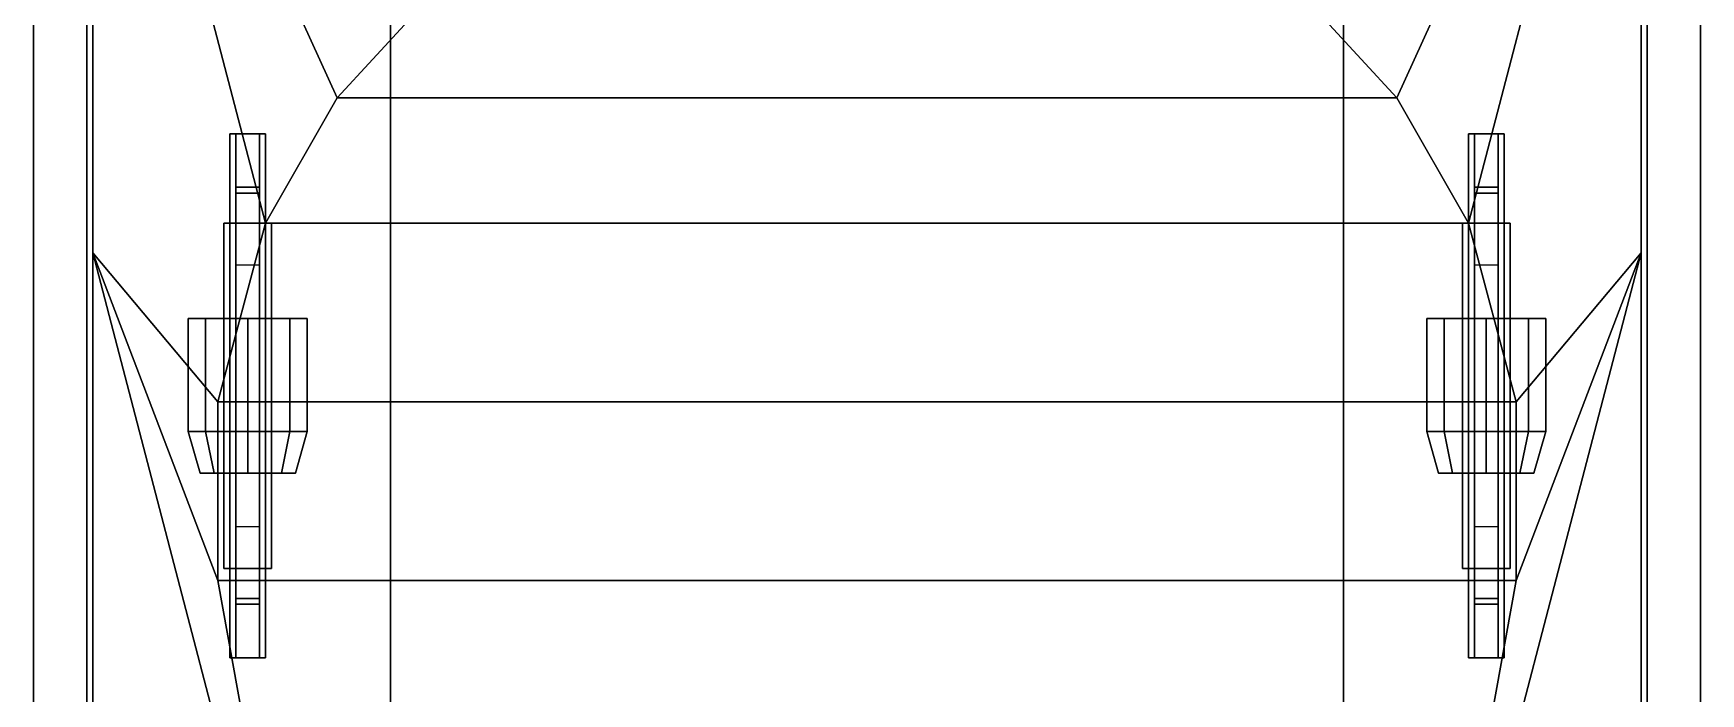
# Model space of a CAD drawing. Extents: x -1.4 to 1.4, y -3.08 to 2.91.
# Drawn here: x -1.4 to 1.4, y -0.35 to 0.758 of the extents above; entities that cross this region are included whole.
import ezdxf

# ---------------------------------------------------------------- set-up
doc = ezdxf.new("R2010")
doc.units = 0
doc.layers.get('0').update_dxf_attribs({"linetype": 'CONTINUOUS'})
doc.layers.add('BOGIE', color=5, linetype='CONTINUOUS')
doc.layers.add('MUDGUARD', color=6, linetype='CONTINUOUS')

msp = doc.modelspace()

# ---------------------------------------------------------------- linework, layer by layer
for points in [[(-1.31, 2.28, 1.11), (-1.31, -2.85, 1.11), (-1.3, -2.75, 1.39), (-1.3, 1.55, 1.78)], [(-0.8, 2.28, 1.11), (-0.8, -2.85, 1.11), (-1.31, -2.85, 1.11), (-1.31, 2.28, 1.11)], [(-0.8, 2.28, 0.44), (-0.8, -2.47, 0.44), (-0.8, -2.47, 1.11), (-0.8, 2.28, 1.11)], [(0.8, 2.28, 0.44), (0.8, -2.47, 0.44), (-0.8, -2.47, 0.44), (-0.8, 2.28, 0.44)], [(0.8, -2.47, 1.11), (0.8, -2.47, 0.44), (0.8, 2.28, 0.44), (0.8, 2.28, 1.11)], [(1.31, 2.28, 1.11), (1.31, -2.85, 1.11), (0.8, -2.85, 1.11), (0.8, 2.28, 1.11)], [(1.3, -2.75, 1.39), (1.31, -2.85, 1.11), (1.31, 2.28, 1.11), (1.3, 1.55, 1.78)], [(-1.3, 1.55, 1.78), (-1.3, -2.75, 1.39), (-1.3, -2.75, 1.39), (-1.3, 0.39, 1.78)], [(-1.3, 1.55, 1.78), (-1.3, 0.39, 1.78), (-1.09, 0.14, 1.78), (-1.01, 0.44, 1.78)], [(-1.3, 1.55, 1.78), (-1.3, 1.55, 1.78), (-1.01, 0.44, 1.78), (-0.89, 0.65, 1.78)], [(-1.3, 1.55, 1.78), (-1.3, 1.55, 1.78), (-0.89, 0.65, 1.78), (-0.77, 0.78, 1.78)], [(0.77, 0.78, 1.78), (0.89, 0.65, 1.78), (1.3, 1.55, 1.78)], [(0.89, 0.65, 1.78), (1.01, 0.44, 1.78), (1.3, 1.55, 1.78)], [(1.01, 0.44, 1.78), (1.09, 0.14, 1.78), (1.3, 0.39, 1.78), (1.3, 1.55, 1.78)], [(1.3, -2.75, 1.39), (1.3, -2.75, 1.39), (1.3, 1.55, 1.78), (1.3, 0.39, 1.78)], [(-0.77, 0.78, 1.78), (-0.89, 0.65, 1.78), (-0.89, 0.65, 1.85), (-0.77, 0.78, 1.85)], [(-0.77, 0.78, 1.85), (-0.89, 0.65, 1.85), (0.89, 0.65, 1.85), (0.77, 0.78, 1.85)], [(0.77, 0.78, 1.85), (0.89, 0.65, 1.85), (0.89, 0.65, 1.78), (0.77, 0.78, 1.78)], [(-0.89, 0.65, 1.78), (-1.01, 0.44, 1.78), (-1.01, 0.44, 1.85), (-0.89, 0.65, 1.85)], [(-0.89, 0.65, 1.85), (-1.01, 0.44, 1.85), (1.01, 0.44, 1.85), (0.89, 0.65, 1.85)], [(0.89, 0.65, 1.85), (1.01, 0.44, 1.85), (1.01, 0.44, 1.78), (0.89, 0.65, 1.78)], [(-1.01, 0.44, 1.78), (-1.09, 0.14, 1.78), (-1.09, 0.14, 1.85), (-1.01, 0.44, 1.85)], [(-1.01, 0.44, 1.85), (-1.09, 0.14, 1.85), (1.09, 0.14, 1.85), (1.01, 0.44, 1.85)], [(1.01, 0.44, 1.85), (1.09, 0.14, 1.85), (1.09, 0.14, 1.78), (1.01, 0.44, 1.78)], [(-1.3, 0.39, 1.78), (-1.3, -2.75, 1.39), (-0.8, -2.7, 1.55), (-0.94, -0.99, 1.73)], [(-1.3, 0.39, 1.78), (-1.3, 0.39, 1.78), (-0.94, -0.99, 1.73), (-1.09, -0.16, 1.78)], [(-1.3, 0.39, 1.78), (-1.3, 0.39, 1.78), (-1.09, -0.16, 1.78), (-1.09, 0.14, 1.78)], [(0.94, -0.99, 1.73), (0.8, -2.7, 1.55), (1.3, -2.75, 1.39), (1.3, 0.39, 1.78)], [(1.09, -0.16, 1.78), (0.94, -0.99, 1.73), (1.3, 0.39, 1.78)], [(1.09, 0.14, 1.78), (1.09, -0.16, 1.78), (1.3, 0.39, 1.78)], [(-1.09, 0.14, 1.78), (-1.09, -0.16, 1.78), (-1.09, -0.16, 1.85), (-1.09, 0.14, 1.85)], [(-1.09, 0.14, 1.85), (-1.09, -0.16, 1.85), (1.09, -0.16, 1.85), (1.09, 0.14, 1.85)], [(1.09, 0.14, 1.85), (1.09, -0.16, 1.85), (1.09, -0.16, 1.78), (1.09, 0.14, 1.78)], [(-1.09, -0.16, 1.78), (-0.94, -0.99, 1.73), (-0.94, -0.99, 1.85), (-1.09, -0.16, 1.85)], [(-1.09, -0.16, 1.85), (-0.94, -0.99, 1.85), (0.94, -0.99, 1.85), (1.09, -0.16, 1.85)], [(1.09, -0.16, 1.85), (0.94, -0.99, 1.85), (0.94, -0.99, 1.73), (1.09, -0.16, 1.78)]]:
    msp.add_3dface(points)
at = {"layer": 'BOGIE'}
for points in [[(-1.07, 0.59, 0.25), (-1.07, 0.28, 0.31), (-1.07, 0.28, 0.67), (-1.07, 0.59, 0.34)], [(-1.01, 0.59, 0.25), (-1.01, 0.28, 0.31), (-1.07, 0.28, 0.31), (-1.07, 0.59, 0.25)], [(-1.07, 0.59, 0.34), (-1.07, 0.28, 0.67), (-1.01, 0.28, 0.67), (-1.01, 0.59, 0.34)], [(-1.01, 0.59, 0.34), (-1.01, 0.59, 0.25), (-1.07, 0.59, 0.25), (-1.07, 0.59, 0.34)], [(-1.06, 0.59, 0.34), (-1.06, 0.37, 0.57), (-1.06, 0.44, 0.66), (-1.06, 0.5, 0.66)], [(-1.02, 0.5, 0.66), (-1.02, 0.59, 0.34), (-1.06, 0.59, 0.34), (-1.06, 0.5, 0.66)], [(-1.02, 0.44, 0.66), (-1.02, 0.37, 0.57), (-1.02, 0.59, 0.34), (-1.02, 0.5, 0.66)], [(-1.01, 0.28, 0.67), (-1.01, 0.28, 0.31), (-1.01, 0.59, 0.25), (-1.01, 0.59, 0.34)], [(1.07, 0.59, 0.25), (1.07, 0.28, 0.31), (1.01, 0.28, 0.31), (1.01, 0.59, 0.25)], [(1.01, 0.59, 0.25), (1.01, 0.28, 0.31), (1.01, 0.28, 0.67), (1.01, 0.59, 0.34)], [(1.01, 0.59, 0.34), (1.01, 0.28, 0.67), (1.07, 0.28, 0.67), (1.07, 0.59, 0.34)], [(1.07, 0.59, 0.34), (1.07, 0.59, 0.25), (1.01, 0.59, 0.25), (1.01, 0.59, 0.34)], [(1.06, 0.5, 0.66), (1.06, 0.59, 0.34), (1.02, 0.59, 0.34), (1.02, 0.5, 0.66)], [(1.02, 0.59, 0.34), (1.02, 0.37, 0.57), (1.02, 0.44, 0.66), (1.02, 0.5, 0.66)], [(1.06, 0.44, 0.66), (1.06, 0.37, 0.57), (1.06, 0.59, 0.34), (1.06, 0.5, 0.66)], [(1.07, 0.28, 0.67), (1.07, 0.28, 0.31), (1.07, 0.59, 0.25), (1.07, 0.59, 0.34)], [(-1.02, 0.49, 0.78), (-1.02, 0.5, 0.66), (-1.06, 0.5, 0.66), (-1.06, 0.49, 0.78)], [(-1.06, 0.5, 0.66), (-1.06, 0.44, 0.66), (-1.06, 0.44, 0.78), (-1.06, 0.49, 0.78)], [(-1.06, 0.49, 0.78), (-1.06, 0.44, 0.78), (-1.02, 0.44, 0.78), (-1.02, 0.49, 0.78)], [(-1.02, 0.44, 0.78), (-1.02, 0.44, 0.66), (-1.02, 0.5, 0.66), (-1.02, 0.49, 0.78)], [(1.02, 0.5, 0.66), (1.02, 0.44, 0.66), (1.02, 0.44, 0.78), (1.02, 0.49, 0.78)], [(1.06, 0.49, 0.78), (1.06, 0.5, 0.66), (1.02, 0.5, 0.66), (1.02, 0.49, 0.78)], [(1.02, 0.49, 0.78), (1.02, 0.44, 0.78), (1.06, 0.44, 0.78), (1.06, 0.49, 0.78)], [(1.06, 0.44, 0.78), (1.06, 0.44, 0.66), (1.06, 0.5, 0.66), (1.06, 0.49, 0.78)], [(-1.06, 0.44, 0.7154), (-1.08, 0.44, 0.75), (-1.06, 0.44, 0.7846), (-1.02, 0.44, 0.7154)], [(-1.08, 0.44, 0.75), (-1.06, 0.44, 0.7154), (-1.06, -0.14, 0.7154), (-1.08, -0.14, 0.75)], [(-1.06, 0.44, 0.7846), (-1.08, 0.44, 0.75), (-1.08, -0.14, 0.75), (-1.06, -0.14, 0.7846)], [(-1.02, 0.44, 0.7154), (-1.06, 0.44, 0.7846), (-1.02, 0.44, 0.7846), (-1, 0.44, 0.75)], [(-1.06, 0.44, 0.7154), (-1.02, 0.44, 0.7154), (-1.02, -0.14, 0.7154), (-1.06, -0.14, 0.7154)], [(-1.02, 0.44, 0.7846), (-1.06, 0.44, 0.7846), (-1.06, -0.14, 0.7846), (-1.02, -0.14, 0.7846)], [(-1.06, 0.44, 0.66), (-1.06, 0.37, 0.57), (-1.02, 0.37, 0.57), (-1.02, 0.44, 0.66)], [(-1.06, 0.44, 0.78), (-1.06, 0.44, 0.66), (-1.02, 0.44, 0.66), (-1.02, 0.44, 0.78)], [(-1.02, 0.44, 0.7154), (-1, 0.44, 0.75), (-1, -0.14, 0.75), (-1.02, -0.14, 0.7154)], [(-1, 0.44, 0.75), (-1.02, 0.44, 0.7846), (-1.02, -0.14, 0.7846), (-1, -0.14, 0.75)], [(1.02, 0.44, 0.7846), (1, 0.44, 0.75), (1, -0.14, 0.75), (1.02, -0.14, 0.7846)], [(1, 0.44, 0.75), (1.02, 0.44, 0.7154), (1.02, -0.14, 0.7154), (1, -0.14, 0.75)], [(1.02, 0.44, 0.7154), (1, 0.44, 0.75), (1.02, 0.44, 0.7846), (1.06, 0.44, 0.7154)], [(1.02, 0.44, 0.78), (1.02, 0.44, 0.66), (1.06, 0.44, 0.66), (1.06, 0.44, 0.78)], [(1.02, 0.44, 0.66), (1.02, 0.37, 0.57), (1.06, 0.37, 0.57), (1.06, 0.44, 0.66)], [(1.06, 0.44, 0.7846), (1.02, 0.44, 0.7846), (1.02, -0.14, 0.7846), (1.06, -0.14, 0.7846)], [(1.02, 0.44, 0.7154), (1.06, 0.44, 0.7154), (1.06, -0.14, 0.7154), (1.02, -0.14, 0.7154)], [(1.06, 0.44, 0.7154), (1.02, 0.44, 0.7846), (1.06, 0.44, 0.7846), (1.08, 0.44, 0.75)], [(1.08, 0.44, 0.75), (1.06, 0.44, 0.7846), (1.06, -0.14, 0.7846), (1.08, -0.14, 0.75)], [(1.06, 0.44, 0.7154), (1.08, 0.44, 0.75), (1.08, -0.14, 0.75), (1.06, -0.14, 0.7154)], [(-0.94, 0.28, 0.56), (-1.1107, 0.28, 0.4893), (-1.14, 0.28, 0.56), (-0.9693, 0.28, 0.6307)], [(-0.9693, 0.28, 0.6307), (-1.14, 0.28, 0.56), (-1.1107, 0.28, 0.6307), (-1.04, 0.28, 0.66)], [(-1.14, 0.28, 0.56), (-1.1107, 0.28, 0.4893), (-1.1107, 0.09, 0.4893), (-1.14, 0.09, 0.56)], [(-1.1107, 0.28, 0.6307), (-1.14, 0.28, 0.56), (-1.14, 0.09, 0.56), (-1.1107, 0.09, 0.6307)], [(-0.9693, 0.28, 0.4893), (-1.04, 0.28, 0.46), (-1.1107, 0.28, 0.4893), (-0.94, 0.28, 0.56)], [(-1.1107, 0.28, 0.4893), (-1.04, 0.28, 0.46), (-1.04, 0.09, 0.46), (-1.1107, 0.09, 0.4893)], [(-1.04, 0.28, 0.66), (-1.1107, 0.28, 0.6307), (-1.1107, 0.09, 0.6307), (-1.04, 0.09, 0.66)], [(-1.07, 0.28, 0.31), (-1.07, 0.02, 0.31), (-1.07, 0.02, 0.43), (-1.07, 0.28, 0.43)], [(-1.07, 0.28, 0.43), (-1.07, 0.02, 0.43), (-1.01, 0.02, 0.43), (-1.01, 0.28, 0.43)], [(-1.01, 0.28, 0.31), (-1.01, 0.02, 0.31), (-1.07, 0.02, 0.31), (-1.07, 0.28, 0.31)], [(-1.07, 0.28, 0.67), (-1.07, 0.28, 0.43), (-1.01, 0.28, 0.43), (-1.01, 0.28, 0.67)], [(-1.04, 0.28, 0.46), (-0.9693, 0.28, 0.4893), (-0.9693, 0.09, 0.4893), (-1.04, 0.09, 0.46)], [(-0.9693, 0.28, 0.6307), (-1.04, 0.28, 0.66), (-1.04, 0.09, 0.66), (-0.9693, 0.09, 0.6307)], [(-1.01, 0.02, 0.43), (-1.01, 0.02, 0.31), (-1.01, 0.28, 0.31), (-1.01, 0.28, 0.43)], [(-0.9693, 0.28, 0.4893), (-0.94, 0.28, 0.56), (-0.94, 0.09, 0.56), (-0.9693, 0.09, 0.4893)], [(-0.94, 0.28, 0.56), (-0.9693, 0.28, 0.6307), (-0.9693, 0.09, 0.6307), (-0.94, 0.09, 0.56)], [(0.9693, 0.28, 0.6307), (0.94, 0.28, 0.56), (0.94, 0.09, 0.56), (0.9693, 0.09, 0.6307)], [(0.94, 0.28, 0.56), (0.9693, 0.28, 0.4893), (0.9693, 0.09, 0.4893), (0.94, 0.09, 0.56)], [(1.1107, 0.28, 0.6307), (0.94, 0.28, 0.56), (0.9693, 0.28, 0.6307), (1.04, 0.28, 0.66)], [(1.14, 0.28, 0.56), (0.9693, 0.28, 0.4893), (0.94, 0.28, 0.56), (1.1107, 0.28, 0.6307)], [(1.04, 0.28, 0.66), (0.9693, 0.28, 0.6307), (0.9693, 0.09, 0.6307), (1.04, 0.09, 0.66)], [(0.9693, 0.28, 0.4893), (1.04, 0.28, 0.46), (1.04, 0.09, 0.46), (0.9693, 0.09, 0.4893)], [(1.1107, 0.28, 0.4893), (1.04, 0.28, 0.46), (0.9693, 0.28, 0.4893), (1.14, 0.28, 0.56)], [(1.07, 0.28, 0.31), (1.07, 0.02, 0.31), (1.01, 0.02, 0.31), (1.01, 0.28, 0.31)], [(1.01, 0.28, 0.43), (1.01, 0.02, 0.43), (1.07, 0.02, 0.43), (1.07, 0.28, 0.43)], [(1.01, 0.28, 0.31), (1.01, 0.02, 0.31), (1.01, 0.02, 0.43), (1.01, 0.28, 0.43)], [(1.01, 0.28, 0.67), (1.01, 0.28, 0.43), (1.07, 0.28, 0.43), (1.07, 0.28, 0.67)], [(1.1107, 0.28, 0.6307), (1.04, 0.28, 0.66), (1.04, 0.09, 0.66), (1.1107, 0.09, 0.6307)], [(1.04, 0.28, 0.46), (1.1107, 0.28, 0.4893), (1.1107, 0.09, 0.4893), (1.04, 0.09, 0.46)], [(1.07, 0.02, 0.43), (1.07, 0.02, 0.31), (1.07, 0.28, 0.31), (1.07, 0.28, 0.43)], [(1.14, 0.28, 0.56), (1.1107, 0.28, 0.6307), (1.1107, 0.09, 0.6307), (1.14, 0.09, 0.56)], [(1.1107, 0.28, 0.4893), (1.14, 0.28, 0.56), (1.14, 0.09, 0.56), (1.1107, 0.09, 0.4893)], [(-1.14, 0.09, 0.56), (-1.1107, 0.09, 0.4893), (-1.0966, 0.02, 0.5034), (-1.12, 0.02, 0.56)], [(-1.1107, 0.09, 0.6307), (-1.14, 0.09, 0.56), (-1.12, 0.02, 0.56), (-1.0966, 0.02, 0.6166)], [(-1.1107, 0.09, 0.4893), (-1.04, 0.09, 0.46), (-1.04, 0.02, 0.48), (-1.0966, 0.02, 0.5034)], [(-1.04, 0.09, 0.66), (-1.1107, 0.09, 0.6307), (-1.0966, 0.02, 0.6166), (-1.04, 0.02, 0.64)], [(-1.04, 0.09, 0.46), (-0.9693, 0.09, 0.4893), (-0.9834, 0.02, 0.5034), (-1.04, 0.02, 0.48)], [(-0.9693, 0.09, 0.6307), (-1.04, 0.09, 0.66), (-1.04, 0.02, 0.64), (-0.9834, 0.02, 0.6166)], [(-0.9693, 0.09, 0.4893), (-0.94, 0.09, 0.56), (-0.96, 0.02, 0.56), (-0.9834, 0.02, 0.5034)], [(-0.94, 0.09, 0.56), (-0.9693, 0.09, 0.6307), (-0.9834, 0.02, 0.6166), (-0.96, 0.02, 0.56)], [(0.9693, 0.09, 0.6307), (0.94, 0.09, 0.56), (0.96, 0.02, 0.56), (0.9834, 0.02, 0.6166)], [(0.94, 0.09, 0.56), (0.9693, 0.09, 0.4893), (0.9834, 0.02, 0.5034), (0.96, 0.02, 0.56)], [(0.9693, 0.09, 0.4893), (1.04, 0.09, 0.46), (1.04, 0.02, 0.48), (0.9834, 0.02, 0.5034)], [(1.04, 0.09, 0.66), (0.9693, 0.09, 0.6307), (0.9834, 0.02, 0.6166), (1.04, 0.02, 0.64)], [(1.04, 0.09, 0.46), (1.1107, 0.09, 0.4893), (1.0966, 0.02, 0.5034), (1.04, 0.02, 0.48)], [(1.1107, 0.09, 0.6307), (1.04, 0.09, 0.66), (1.04, 0.02, 0.64), (1.0966, 0.02, 0.6166)], [(1.14, 0.09, 0.56), (1.1107, 0.09, 0.6307), (1.0966, 0.02, 0.6166), (1.12, 0.02, 0.56)], [(1.1107, 0.09, 0.4893), (1.14, 0.09, 0.56), (1.12, 0.02, 0.56), (1.0966, 0.02, 0.5034)], [(-0.9834, 0.02, 0.5034), (-1.12, 0.02, 0.56), (-1.0966, 0.02, 0.5034), (-1.04, 0.02, 0.48)], [(-0.96, 0.02, 0.56), (-1.0966, 0.02, 0.6166), (-1.12, 0.02, 0.56), (-0.9834, 0.02, 0.5034)], [(-0.9834, 0.02, 0.6166), (-1.04, 0.02, 0.64), (-1.0966, 0.02, 0.6166), (-0.96, 0.02, 0.56)], [(-1.07, -0.29, 0.25), (-1.07, 0.02, 0.31), (-1.01, 0.02, 0.31), (-1.01, -0.29, 0.25)], [(-1.07, 0.02, 0.67), (-1.07, 0.02, 0.31), (-1.07, -0.29, 0.25), (-1.07, -0.29, 0.34)], [(-1.01, 0.02, 0.67), (-1.01, 0.02, 0.43), (-1.07, 0.02, 0.43), (-1.07, 0.02, 0.67)], [(-1.01, -0.29, 0.34), (-1.01, 0.02, 0.67), (-1.07, 0.02, 0.67), (-1.07, -0.29, 0.34)], [(-1.01, -0.29, 0.25), (-1.01, 0.02, 0.31), (-1.01, 0.02, 0.67), (-1.01, -0.29, 0.34)], [(1.12, 0.02, 0.56), (0.9834, 0.02, 0.6166), (0.96, 0.02, 0.56), (1.0966, 0.02, 0.5034)], [(1.0966, 0.02, 0.5034), (0.96, 0.02, 0.56), (0.9834, 0.02, 0.5034), (1.04, 0.02, 0.48)], [(1.0966, 0.02, 0.6166), (1.04, 0.02, 0.64), (0.9834, 0.02, 0.6166), (1.12, 0.02, 0.56)], [(1.01, 0.02, 0.67), (1.01, 0.02, 0.31), (1.01, -0.29, 0.25), (1.01, -0.29, 0.34)], [(1.01, -0.29, 0.25), (1.01, 0.02, 0.31), (1.07, 0.02, 0.31), (1.07, -0.29, 0.25)], [(1.07, -0.29, 0.34), (1.07, 0.02, 0.67), (1.01, 0.02, 0.67), (1.01, -0.29, 0.34)], [(1.07, 0.02, 0.67), (1.07, 0.02, 0.43), (1.01, 0.02, 0.43), (1.01, 0.02, 0.67)], [(1.07, -0.29, 0.25), (1.07, 0.02, 0.31), (1.07, 0.02, 0.67), (1.07, -0.29, 0.34)], [(-1.02, -0.14, 0.66), (-1.02, -0.07, 0.57), (-1.06, -0.07, 0.57), (-1.06, -0.14, 0.66)], [(-1.06, -0.14, 0.66), (-1.06, -0.07, 0.57), (-1.06, -0.29, 0.34), (-1.06, -0.2, 0.66)], [(-1.02, -0.29, 0.34), (-1.02, -0.07, 0.57), (-1.02, -0.14, 0.66), (-1.02, -0.2, 0.66)], [(1.02, -0.14, 0.66), (1.02, -0.07, 0.57), (1.02, -0.29, 0.34), (1.02, -0.2, 0.66)], [(1.06, -0.14, 0.66), (1.06, -0.07, 0.57), (1.02, -0.07, 0.57), (1.02, -0.14, 0.66)], [(1.06, -0.29, 0.34), (1.06, -0.07, 0.57), (1.06, -0.14, 0.66), (1.06, -0.2, 0.66)], [(-1.02, -0.14, 0.7154), (-1.06, -0.14, 0.7846), (-1.08, -0.14, 0.75), (-1.06, -0.14, 0.7154)], [(-1, -0.14, 0.75), (-1.02, -0.14, 0.7846), (-1.06, -0.14, 0.7846), (-1.02, -0.14, 0.7154)], [(-1.02, -0.14, 0.78), (-1.02, -0.14, 0.66), (-1.06, -0.14, 0.66), (-1.06, -0.14, 0.78)], [(-1.06, -0.14, 0.78), (-1.06, -0.14, 0.66), (-1.06, -0.2, 0.66), (-1.06, -0.19, 0.78)], [(-1.02, -0.19, 0.78), (-1.02, -0.14, 0.78), (-1.06, -0.14, 0.78), (-1.06, -0.19, 0.78)], [(-1.02, -0.2, 0.66), (-1.02, -0.14, 0.66), (-1.02, -0.14, 0.78), (-1.02, -0.19, 0.78)], [(1.06, -0.14, 0.7154), (1.02, -0.14, 0.7846), (1, -0.14, 0.75), (1.02, -0.14, 0.7154)], [(1.06, -0.19, 0.78), (1.06, -0.14, 0.78), (1.02, -0.14, 0.78), (1.02, -0.19, 0.78)], [(1.02, -0.14, 0.78), (1.02, -0.14, 0.66), (1.02, -0.2, 0.66), (1.02, -0.19, 0.78)], [(1.06, -0.14, 0.78), (1.06, -0.14, 0.66), (1.02, -0.14, 0.66), (1.02, -0.14, 0.78)], [(1.08, -0.14, 0.75), (1.06, -0.14, 0.7846), (1.02, -0.14, 0.7846), (1.06, -0.14, 0.7154)], [(1.06, -0.2, 0.66), (1.06, -0.14, 0.66), (1.06, -0.14, 0.78), (1.06, -0.19, 0.78)], [(-1.06, -0.19, 0.78), (-1.06, -0.2, 0.66), (-1.02, -0.2, 0.66), (-1.02, -0.19, 0.78)], [(1.02, -0.19, 0.78), (1.02, -0.2, 0.66), (1.06, -0.2, 0.66), (1.06, -0.19, 0.78)], [(-1.06, -0.2, 0.66), (-1.06, -0.29, 0.34), (-1.02, -0.29, 0.34), (-1.02, -0.2, 0.66)], [(1.02, -0.2, 0.66), (1.02, -0.29, 0.34), (1.06, -0.29, 0.34), (1.06, -0.2, 0.66)], [(-1.07, -0.29, 0.34), (-1.07, -0.29, 0.25), (-1.01, -0.29, 0.25), (-1.01, -0.29, 0.34)], [(1.01, -0.29, 0.34), (1.01, -0.29, 0.25), (1.07, -0.29, 0.25), (1.07, -0.29, 0.34)]]:
    msp.add_3dface(points, dxfattribs=at)
at = {"layer": 'MUDGUARD'}
for points in [[(-1.4, 2.28, 1.13), (-1.4, -2.84, 1.13), (-1.31, -2.84, 1.13), (-1.31, 2.28, 1.13)], [(-1.31, 2.28, 1.13), (-1.31, -2.84, 1.13), (-1.4, -2.84, 1.13), (-1.4, 2.28, 1.13)], [(1.31, 2.28, 1.13), (1.31, -2.84, 1.13), (1.4, -2.84, 1.13), (1.4, 2.28, 1.13)], [(1.4, 2.28, 1.13), (1.4, -2.84, 1.13), (1.31, -2.84, 1.13), (1.31, 2.28, 1.13)], [(-1.4, 1.28, 1.13), (-1.4, -2.84, 1.13), (-1.4, -1.6, 0.94), (-1.4, 1.54, 0.94)], [(-1.4, 1.54, 0.94), (-1.4, -1.6, 0.94), (-1.4, -2.84, 1.13), (-1.4, 1.28, 1.13)], [(1.4, 1.28, 1.13), (1.4, -2.84, 1.13), (1.4, -1.6, 0.94), (1.4, 1.54, 0.94)], [(1.4, 1.54, 0.94), (1.4, -1.6, 0.94), (1.4, -2.84, 1.13), (1.4, 1.28, 1.13)]]:
    msp.add_3dface(points, dxfattribs=at)

doc.saveas('drawing.dxf')
